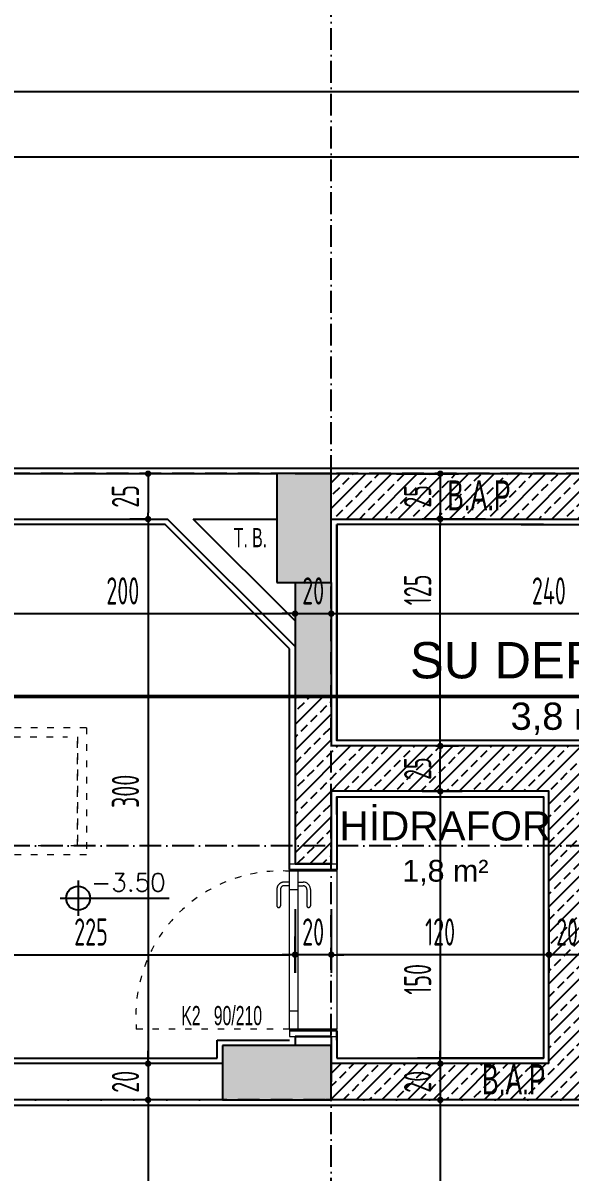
# Model space of a CAD drawing. Extents: x 41749 to 92598, y -24291 to 29432.
# Drawn here: x 50617 to 50919, y -22681 to -22048 of the extents above; entities that cross this region are included whole.
import ezdxf

# ---------------------------------------------------------------- set-up
doc = ezdxf.new("R2010")
doc.units = 0
doc.header["$MEASUREMENT"] = 0
doc.header["$PDMODE"] = 3
for name, pattern in [('ACAD_ISO03W100', [30, 12, -18]), ('ACAD_ISO10W100', [18, 12, -3, 0, -3]), ('DASHED', [0.75, 0.5, -0.25])]:
    doc.linetypes.add(name, pattern=pattern)
doc.layers.get('0').update_dxf_attribs({"linetype": 'CONTINUOUS'})
doc.layers.get('Defpoints').update_dxf_attribs({"linetype": 'CONTINUOUS'})
for name, color, linetype in [('AKS', 10, 'CONTINUOUS'), ('DUVAR', 6, 'CONTINUOUS'), ('İÇ ÖLÇÜ', 95, 'CONTINUOUS'), ('KOLON', 5, 'CONTINUOUS'), ('MAHAL', 21, 'CONTINUOUS'), ('MERBAS', 231, 'CONTINUOUS'), ('OLCU', 3, 'CONTINUOUS'), ('SEMBOL', 21, 'CONTINUOUS'), ('SIVA', 7, 'CONTINUOUS'), ('SıVA', 7, 'CONTINUOUS'), ('tar', 12, 'CONTINUOUS'), ('YAZI', 7, 'CONTINUOUS')]:
    doc.layers.add(name, color=color, linetype=linetype)
for name, color, linetype, lineweight in [('KAPI-ACILIM1', 13, 'ACAD_ISO03W100', 20), ('KAPI-ACILIM11', 13, 'ACAD_ISO03W100', 20), ('KAPI-GOR', 153, 'CONTINUOUS', 15), ('KAPI-KASA', 34, 'CONTINUOUS', 20)]:
    doc.layers.add(name, color=color, linetype=linetype, lineweight=lineweight)
doc.styles.add('KOT', font='ROMANS.SHX')
doc.styles.add('mahal', font='arial.ttf', dxfattribs={"height": 70})
doc.styles.add('OLCU', font='isocpeur.ttf', dxfattribs={"width": 0.59})
doc.dimstyles.new('OLCU3', dxfattribs={"dimscale": 0.5, "dimtxt": 30, "dimasz": 7, "dimexe": 20, "dimexo": 0, "dimgap": 10, "dimtad": 1, "dimdec": 4, "dimrnd": 0.5, "dimdsep": 46, "dimtxsty": 'OLCU', "dimblk1": 'DOT', "dimblk2": 'DOT', "dimsah": 1, "dimcen": 0.09, "dimclrt": 4, "dimadec": 0, "dimazin": 0, "dimtfac": 1, "dimtdec": 4, "dimtix": 1, "dimtmove": 2, "dimatfit": 3, "dimfxl": 0, "dimtolj": 1, "dimtzin": 0, "dimarcsym": 0})
pattern_1 = [(45, (16.363, 0.385), (-7.0710678, 7.0710678), []), (45, (23.434, 0.385), (-7.0710678, 7.0710678), [5, -2.5])]

# ---------------------------------------------------------------- blocks, each defined once
blk = doc.blocks.new('DOT')
at = {"color": 0, "linetype": 'ByBlock'}
blk.add_line((-0.5, 0), (-1, 0), dxfattribs=at)
at = {"color": 0, "linetype": 'ByBlock', "const_width": 0.5}
blk.add_lwpolyline([(-0.25, 0, 1), (0.25, 0, 1)], format="xyb", close=True, dxfattribs=at)
blk = doc.blocks.new('*D2386')
at = {"layer": 'Defpoints', "color": 0, "transparency": 16777216}
for p in [(49072.8, -22085.67), (51262.32, -22295.96), (49072.8, -22343.23)]:
    blk.add_point(p, dxfattribs=at)
at = {"layer": 'OLCU', "color": 0, "lineweight": -2, "transparency": 16777216}
for p, q in [((49072.8, -22110.67), (49072.8, -22075.67)), ((51262.32, -22110.67), (51262.32, -22075.67)), ((51258.82, -22085.67), (49076.3, -22085.67))]:
    blk.add_line(p, q, dxfattribs=at)
at = {"layer": 'OLCU', "color": 0, "lineweight": -2, "transparency": 16777216, "xscale": 3.5, "yscale": 3.5, "zscale": 3.5, "rotation": 180}
blk.add_blockref('DOT', (49072.8, -22085.67), dxfattribs=at)
at = {"layer": 'OLCU', "color": 0, "lineweight": -2, "transparency": 16777216, "xscale": 3.5, "yscale": 3.5, "zscale": 3.5}
blk.add_blockref('DOT', (51262.32, -22085.67), dxfattribs=at)
at = {"layer": 'OLCU', "color": 4, "transparency": 16777216, "insert": (50167.56, -22073.17), "char_height": 15, "attachment_point": 5, "style": 'OLCU'}
blk.add_mtext('\\A1;2189.5', dxfattribs=at)
blk = doc.blocks.new('*D2401')
at = {"layer": 'Defpoints', "color": 0, "transparency": 16777216}
for p in [(50823.3, -22295.96), (50823.3, -22320.96), (50847.42, -22320.96)]:
    blk.add_point(p, dxfattribs=at)
at = {"layer": 'İÇ ÖLÇÜ', "color": 0, "lineweight": -2, "transparency": 16777216}
for p, q in [((50823.3, -22295.96), (50857.42, -22295.96)), ((50847.42, -22299.46), (50847.42, -22317.46)), ((50823.3, -22320.96), (50857.42, -22320.96))]:
    blk.add_line(p, q, dxfattribs=at)
at = {"layer": 'İÇ ÖLÇÜ', "color": 0, "lineweight": -2, "transparency": 16777216, "xscale": 3.5, "yscale": 3.5, "zscale": 3.5}
for p, rotation in [((50847.42, -22295.96), 90), ((50847.42, -22320.96), 270)]:
    blk.add_blockref('DOT', p, dxfattribs=dict(at, rotation=rotation))
at = {"layer": 'İÇ ÖLÇÜ', "color": 4, "transparency": 16777216, "insert": (50834.92, -22308.46), "char_height": 15, "attachment_point": 5, "rotation": 90, "style": 'OLCU'}
blk.add_mtext('\\A1;25', dxfattribs=at)
blk = doc.blocks.new('*D2402')
at = {"layer": 'Defpoints', "color": 0, "transparency": 16777216}
for p in [(50859.46, -22470.96), (50847.42, -22620.96), (50890.29, -22620.96)]:
    blk.add_point(p, dxfattribs=at)
at = {"layer": 'İÇ ÖLÇÜ', "color": 0, "lineweight": -2, "transparency": 16777216}
for p, q in [((50859.46, -22470.96), (50837.42, -22470.96)), ((50847.42, -22474.46), (50847.42, -22617.46)), ((50872.42, -22620.96), (50837.42, -22620.96))]:
    blk.add_line(p, q, dxfattribs=at)
at = {"layer": 'İÇ ÖLÇÜ', "color": 0, "lineweight": -2, "transparency": 16777216, "xscale": 3.5, "yscale": 3.5, "zscale": 3.5}
for p, rotation in [((50847.42, -22470.96), 90), ((50847.42, -22620.96), 270)]:
    blk.add_blockref('DOT', p, dxfattribs=dict(at, rotation=rotation))
at = {"layer": 'İÇ ÖLÇÜ', "color": 4, "transparency": 16777216, "insert": (50834.92, -22574.53), "char_height": 15, "attachment_point": 5, "rotation": 90, "style": 'OLCU'}
blk.add_mtext('\\A1;150', dxfattribs=at)
blk = doc.blocks.new('*D2403')
at = {"layer": 'Defpoints', "color": 0, "transparency": 16777216}
for p in [(50890.29, -22620.96), (50847.42, -22640.96), (50890.29, -22640.96)]:
    blk.add_point(p, dxfattribs=at)
at = {"layer": 'İÇ ÖLÇÜ', "color": 0, "lineweight": -2, "transparency": 16777216}
for p, q in [((50847.42, -22617.46), (50847.42, -22613.96)), ((50872.42, -22620.96), (50837.42, -22620.96)), ((50847.42, -22620.96), (50847.42, -22640.96)), ((50872.42, -22640.96), (50837.42, -22640.96)), ((50847.42, -22644.46), (50847.42, -22647.96))]:
    blk.add_line(p, q, dxfattribs=at)
at = {"layer": 'İÇ ÖLÇÜ', "color": 0, "lineweight": -2, "transparency": 16777216, "xscale": 3.5, "yscale": 3.5, "zscale": 3.5}
for p, rotation in [((50847.42, -22620.96), 270), ((50847.42, -22640.96), 90)]:
    blk.add_blockref('DOT', p, dxfattribs=dict(at, rotation=rotation))
at = {"layer": 'İÇ ÖLÇÜ', "color": 4, "transparency": 16777216, "insert": (50834.92, -22630.96), "char_height": 15, "attachment_point": 5, "rotation": 90, "style": 'OLCU'}
blk.add_mtext('\\A1;20', dxfattribs=at)
blk = doc.blocks.new('*D2404')
at = {"layer": 'Defpoints', "color": 0, "transparency": 16777216}
for p in [(50890.29, -22640.96), (50822.32, -23190.96), (50847.42, -23190.96)]:
    blk.add_point(p, dxfattribs=at)
at = {"layer": 'İÇ ÖLÇÜ', "color": 0, "lineweight": -2, "transparency": 16777216}
for p, q in [((50872.42, -22640.96), (50837.42, -22640.96)), ((50847.42, -22644.46), (50847.42, -23187.46)), ((50822.42, -23190.96), (50857.42, -23190.96))]:
    blk.add_line(p, q, dxfattribs=at)
at = {"layer": 'İÇ ÖLÇÜ', "color": 0, "lineweight": -2, "transparency": 16777216, "xscale": 3.5, "yscale": 3.5, "zscale": 3.5}
for p, rotation in [((50847.42, -22640.96), 90), ((50847.42, -23190.96), 270)]:
    blk.add_blockref('DOT', p, dxfattribs=dict(at, rotation=rotation))
at = {"layer": 'İÇ ÖLÇÜ', "color": 4, "transparency": 16777216, "insert": (50834.92, -22915.96), "char_height": 15, "attachment_point": 5, "rotation": 90, "style": 'OLCU'}
blk.add_mtext('\\A1;550', dxfattribs=at)
blk = doc.blocks.new('*D2406')
at = {"layer": 'Defpoints', "color": 0, "transparency": 16777216}
for p in [(50717.41, -22295.96), (50686.31, -22320.96), (50686.31, -22320.96)]:
    blk.add_point(p, dxfattribs=at)
at = {"layer": 'İÇ ÖLÇÜ', "color": 0, "lineweight": -2, "transparency": 16777216}
for p, q in [((50711.31, -22295.96), (50676.31, -22295.96)), ((50686.31, -22299.46), (50686.31, -22317.46)), ((50686.31, -22320.96), (50676.31, -22320.96))]:
    blk.add_line(p, q, dxfattribs=at)
at = {"layer": 'İÇ ÖLÇÜ', "color": 0, "lineweight": -2, "transparency": 16777216, "xscale": 3.5, "yscale": 3.5, "zscale": 3.5}
for p, rotation in [((50686.31, -22295.96), 90), ((50686.31, -22320.96), 270)]:
    blk.add_blockref('DOT', p, dxfattribs=dict(at, rotation=rotation))
at = {"layer": 'İÇ ÖLÇÜ', "color": 4, "transparency": 16777216, "insert": (50673.81, -22308.46), "char_height": 15, "attachment_point": 5, "rotation": 90, "style": 'OLCU'}
blk.add_mtext('\\A1;25', dxfattribs=at)
blk = doc.blocks.new('*D2407')
at = {"layer": 'Defpoints', "color": 0, "transparency": 16777216}
for p in [(50649.72, -22320.96), (50686.31, -22620.96), (50708.4, -22620.96)]:
    blk.add_point(p, dxfattribs=at)
at = {"layer": 'İÇ ÖLÇÜ', "color": 0, "lineweight": -2, "transparency": 16777216}
for p, q in [((50661.31, -22320.96), (50696.31, -22320.96)), ((50686.31, -22324.46), (50686.31, -22617.46)), ((50708.4, -22620.96), (50676.31, -22620.96))]:
    blk.add_line(p, q, dxfattribs=at)
at = {"layer": 'İÇ ÖLÇÜ', "color": 0, "lineweight": -2, "transparency": 16777216, "xscale": 3.5, "yscale": 3.5, "zscale": 3.5}
for p, rotation in [((50686.31, -22320.96), 90), ((50686.31, -22620.96), 270)]:
    blk.add_blockref('DOT', p, dxfattribs=dict(at, rotation=rotation))
at = {"layer": 'İÇ ÖLÇÜ', "color": 4, "transparency": 16777216, "insert": (50673.81, -22470.96), "char_height": 15, "attachment_point": 5, "rotation": 90, "style": 'OLCU'}
blk.add_mtext('\\A1;300', dxfattribs=at)
blk = doc.blocks.new('*D2408')
at = {"layer": 'Defpoints', "color": 0, "transparency": 16777216}
for p in [(50708.4, -22620.96), (50686.31, -22640.96), (50708.4, -22640.96)]:
    blk.add_point(p, dxfattribs=at)
at = {"layer": 'İÇ ÖLÇÜ', "color": 0, "lineweight": -2, "transparency": 16777216}
for p, q in [((50686.31, -22617.46), (50686.31, -22613.96)), ((50708.4, -22620.96), (50676.31, -22620.96)), ((50686.31, -22620.96), (50686.31, -22640.96)), ((50708.4, -22640.96), (50676.31, -22640.96)), ((50686.31, -22644.46), (50686.31, -22647.96))]:
    blk.add_line(p, q, dxfattribs=at)
at = {"layer": 'İÇ ÖLÇÜ', "color": 0, "lineweight": -2, "transparency": 16777216, "xscale": 3.5, "yscale": 3.5, "zscale": 3.5}
for p, rotation in [((50686.31, -22620.96), 270), ((50686.31, -22640.96), 90)]:
    blk.add_blockref('DOT', p, dxfattribs=dict(at, rotation=rotation))
at = {"layer": 'İÇ ÖLÇÜ', "color": 4, "transparency": 16777216, "insert": (50673.81, -22630.96), "char_height": 15, "attachment_point": 5, "rotation": 90, "style": 'OLCU'}
blk.add_mtext('\\A1;20', dxfattribs=at)
blk = doc.blocks.new('*D2409')
at = {"layer": 'Defpoints', "color": 0, "transparency": 16777216}
for p in [(50708.4, -22640.96), (50686.31, -23190.96), (50721.9, -23190.96)]:
    blk.add_point(p, dxfattribs=at)
at = {"layer": 'İÇ ÖLÇÜ', "color": 0, "lineweight": -2, "transparency": 16777216}
for p, q in [((50708.4, -22640.96), (50676.31, -22640.96)), ((50686.31, -22644.46), (50686.31, -23187.46)), ((50711.31, -23190.96), (50676.31, -23190.96))]:
    blk.add_line(p, q, dxfattribs=at)
at = {"layer": 'İÇ ÖLÇÜ', "color": 0, "lineweight": -2, "transparency": 16777216, "xscale": 3.5, "yscale": 3.5, "zscale": 3.5}
for p, rotation in [((50686.31, -22640.96), 90), ((50686.31, -23190.96), 270)]:
    blk.add_blockref('DOT', p, dxfattribs=dict(at, rotation=rotation))
at = {"layer": 'İÇ ÖLÇÜ', "color": 4, "transparency": 16777216, "insert": (50673.81, -22915.96), "char_height": 15, "attachment_point": 5, "rotation": 90, "style": 'OLCU'}
blk.add_mtext('\\A1;550', dxfattribs=at)
blk = doc.blocks.new('*D2431')
at = {"layer": 'Defpoints', "color": 0, "transparency": 16777216}
for p in [(50567.32, -22355.23), (50767.32, -22366.53), (50767.32, -22373.06)]:
    blk.add_point(p, dxfattribs=at)
at = {"layer": 'İÇ ÖLÇÜ', "color": 0, "lineweight": -2, "transparency": 16777216}
for p, q in [((50567.32, -22355.23), (50567.32, -22383.06)), ((50767.32, -22366.53), (50767.32, -22383.06)), ((50570.82, -22373.06), (50763.82, -22373.06))]:
    blk.add_line(p, q, dxfattribs=at)
at = {"layer": 'İÇ ÖLÇÜ', "color": 0, "lineweight": -2, "transparency": 16777216, "xscale": 3.5, "yscale": 3.5, "zscale": 3.5, "rotation": 180}
blk.add_blockref('DOT', (50567.32, -22373.06), dxfattribs=at)
at = {"layer": 'İÇ ÖLÇÜ', "color": 0, "lineweight": -2, "transparency": 16777216, "xscale": 3.5, "yscale": 3.5, "zscale": 3.5}
blk.add_blockref('DOT', (50767.32, -22373.06), dxfattribs=at)
at = {"layer": 'İÇ ÖLÇÜ', "color": 4, "transparency": 16777216, "insert": (50672.37, -22360.56), "char_height": 15, "attachment_point": 5, "style": 'OLCU'}
blk.add_mtext('\\A1;200', dxfattribs=at)
blk = doc.blocks.new('*D2432')
at = {"layer": 'Defpoints', "color": 0, "transparency": 16777216}
for p in [(50767.32, -22366.53), (50787.32, -22366.53), (50787.32, -22373.06)]:
    blk.add_point(p, dxfattribs=at)
at = {"layer": 'İÇ ÖLÇÜ', "color": 0, "lineweight": -2, "transparency": 16777216}
for p, q in [((50767.32, -22366.53), (50767.32, -22383.06)), ((50787.32, -22366.53), (50787.32, -22383.06)), ((50763.82, -22373.06), (50760.32, -22373.06)), ((50767.32, -22373.06), (50787.32, -22373.06)), ((50790.82, -22373.06), (50794.32, -22373.06))]:
    blk.add_line(p, q, dxfattribs=at)
at = {"layer": 'İÇ ÖLÇÜ', "color": 0, "lineweight": -2, "transparency": 16777216, "xscale": 3.5, "yscale": 3.5, "zscale": 3.5}
blk.add_blockref('DOT', (50767.32, -22373.06), dxfattribs=at)
at = {"layer": 'İÇ ÖLÇÜ', "color": 0, "lineweight": -2, "transparency": 16777216, "xscale": 3.5, "yscale": 3.5, "zscale": 3.5, "rotation": 180}
blk.add_blockref('DOT', (50787.32, -22373.06), dxfattribs=at)
at = {"layer": 'İÇ ÖLÇÜ', "color": 4, "transparency": 16777216, "insert": (50777.32, -22360.56), "char_height": 15, "attachment_point": 5, "style": 'OLCU'}
blk.add_mtext('\\A1;20', dxfattribs=at)
blk = doc.blocks.new('*D2433')
at = {"layer": 'Defpoints', "color": 0, "transparency": 16777216}
for p in [(51027.24, -22350.05), (50787.32, -22366.53), (51027.24, -22373.06)]:
    blk.add_point(p, dxfattribs=at)
at = {"layer": 'İÇ ÖLÇÜ', "color": 0, "lineweight": -2, "transparency": 16777216}
for p, q in [((51027.24, -22350.05), (51027.24, -22383.06)), ((50787.32, -22366.53), (50787.32, -22383.06)), ((50790.82, -22373.06), (51023.74, -22373.06))]:
    blk.add_line(p, q, dxfattribs=at)
at = {"layer": 'İÇ ÖLÇÜ', "color": 0, "lineweight": -2, "transparency": 16777216, "xscale": 3.5, "yscale": 3.5, "zscale": 3.5, "rotation": 180}
blk.add_blockref('DOT', (50787.32, -22373.06), dxfattribs=at)
at = {"layer": 'İÇ ÖLÇÜ', "color": 0, "lineweight": -2, "transparency": 16777216, "xscale": 3.5, "yscale": 3.5, "zscale": 3.5}
blk.add_blockref('DOT', (51027.24, -22373.06), dxfattribs=at)
at = {"layer": 'İÇ ÖLÇÜ', "color": 4, "transparency": 16777216, "insert": (50907.28, -22360.56), "char_height": 15, "attachment_point": 5, "style": 'OLCU'}
blk.add_mtext('\\A1;240', dxfattribs=at)
blk = doc.blocks.new('*D2443')
at = {"layer": 'Defpoints', "color": 0, "transparency": 16777216}
for p in [(50787.32, -22494.42), (50907.32, -22535.85), (50787.32, -22560.94)]:
    blk.add_point(p, dxfattribs=at)
at = {"layer": 'İÇ ÖLÇÜ', "color": 0, "lineweight": -2, "transparency": 16777216}
for p, q in [((50787.32, -22535.94), (50787.32, -22570.94)), ((50907.32, -22535.94), (50907.32, -22570.94)), ((50903.82, -22560.94), (50790.82, -22560.94))]:
    blk.add_line(p, q, dxfattribs=at)
at = {"layer": 'İÇ ÖLÇÜ', "color": 0, "lineweight": -2, "transparency": 16777216, "xscale": 3.5, "yscale": 3.5, "zscale": 3.5, "rotation": 180}
blk.add_blockref('DOT', (50787.32, -22560.94), dxfattribs=at)
at = {"layer": 'İÇ ÖLÇÜ', "color": 0, "lineweight": -2, "transparency": 16777216, "xscale": 3.5, "yscale": 3.5, "zscale": 3.5}
blk.add_blockref('DOT', (50907.32, -22560.94), dxfattribs=at)
at = {"layer": 'İÇ ÖLÇÜ', "color": 4, "transparency": 16777216, "insert": (50847.32, -22548.44), "char_height": 15, "attachment_point": 5, "style": 'OLCU'}
blk.add_mtext('\\A1;120', dxfattribs=at)
blk = doc.blocks.new('*D2444')
at = {"layer": 'Defpoints', "color": 0, "transparency": 16777216}
for p in [(50767.32, -22494.42), (50787.32, -22494.42), (50767.32, -22560.94)]:
    blk.add_point(p, dxfattribs=at)
at = {"layer": 'İÇ ÖLÇÜ', "color": 0, "lineweight": -2, "transparency": 16777216}
for p, q in [((50767.32, -22535.94), (50767.32, -22570.94)), ((50787.32, -22535.94), (50787.32, -22570.94)), ((50763.82, -22560.94), (50760.32, -22560.94)), ((50787.32, -22560.94), (50767.32, -22560.94)), ((50790.82, -22560.94), (50794.32, -22560.94))]:
    blk.add_line(p, q, dxfattribs=at)
at = {"layer": 'İÇ ÖLÇÜ', "color": 0, "lineweight": -2, "transparency": 16777216, "xscale": 3.5, "yscale": 3.5, "zscale": 3.5}
blk.add_blockref('DOT', (50767.32, -22560.94), dxfattribs=at)
at = {"layer": 'İÇ ÖLÇÜ', "color": 0, "lineweight": -2, "transparency": 16777216, "xscale": 3.5, "yscale": 3.5, "zscale": 3.5, "rotation": 180}
blk.add_blockref('DOT', (50787.32, -22560.94), dxfattribs=at)
at = {"layer": 'İÇ ÖLÇÜ', "color": 4, "transparency": 16777216, "insert": (50777.32, -22548.44), "char_height": 15, "attachment_point": 5, "style": 'OLCU'}
blk.add_mtext('\\A1;20', dxfattribs=at)
blk = doc.blocks.new('*D2589')
at = {"layer": 'Defpoints', "color": 0, "transparency": 16777216}
for p in [(50767.32, -22560.94), (50767.32, -22570.94), (50542.32, -22586.3)]:
    blk.add_point(p, dxfattribs=at)
at = {"layer": 'İÇ ÖLÇÜ', "color": 0, "lineweight": -2, "transparency": 16777216}
for p, q in [((50542.32, -22585.94), (50542.32, -22550.94)), ((50767.32, -22570.94), (50767.32, -22550.94)), ((50545.82, -22560.94), (50763.82, -22560.94))]:
    blk.add_line(p, q, dxfattribs=at)
at = {"layer": 'İÇ ÖLÇÜ', "color": 0, "lineweight": -2, "transparency": 16777216, "xscale": 3.5, "yscale": 3.5, "zscale": 3.5, "rotation": 180}
blk.add_blockref('DOT', (50542.32, -22560.94), dxfattribs=at)
at = {"layer": 'İÇ ÖLÇÜ', "color": 0, "lineweight": -2, "transparency": 16777216, "xscale": 3.5, "yscale": 3.5, "zscale": 3.5}
blk.add_blockref('DOT', (50767.32, -22560.94), dxfattribs=at)
at = {"layer": 'İÇ ÖLÇÜ', "color": 4, "transparency": 16777216, "insert": (50654.82, -22548.44), "char_height": 15, "attachment_point": 5, "style": 'OLCU'}
blk.add_mtext('\\A1;225', dxfattribs=at)
blk = doc.blocks.new('*D2757')
at = {"layer": 'Defpoints', "color": 0, "transparency": 16777216}
for p in [(50907.32, -22553.44), (50907.32, -22560.94), (50927.32, -22560.94)]:
    blk.add_point(p, dxfattribs=at)
at = {"layer": 'İÇ ÖLÇÜ', "color": 0, "lineweight": -2, "transparency": 16777216}
for p, q in [((50907.32, -22553.44), (50907.32, -22570.94)), ((50927.32, -22560.94), (50927.32, -22550.94)), ((50903.82, -22560.94), (50900.32, -22560.94)), ((50927.32, -22560.94), (50907.32, -22560.94)), ((50930.82, -22560.94), (50934.32, -22560.94))]:
    blk.add_line(p, q, dxfattribs=at)
at = {"layer": 'İÇ ÖLÇÜ', "color": 0, "lineweight": -2, "transparency": 16777216, "xscale": 3.5, "yscale": 3.5, "zscale": 3.5}
blk.add_blockref('DOT', (50907.32, -22560.94), dxfattribs=at)
at = {"layer": 'İÇ ÖLÇÜ', "color": 0, "lineweight": -2, "transparency": 16777216, "xscale": 3.5, "yscale": 3.5, "zscale": 3.5, "rotation": 180}
blk.add_blockref('DOT', (50927.32, -22560.94), dxfattribs=at)
at = {"layer": 'İÇ ÖLÇÜ', "color": 4, "transparency": 16777216, "insert": (50917.32, -22548.44), "char_height": 15, "attachment_point": 5, "style": 'OLCU'}
blk.add_mtext('\\A1;20', dxfattribs=at)
blk = doc.blocks.new('*D2760')
at = {"layer": 'Defpoints', "color": 0, "transparency": 16777216}
for p in [(50844.96, -22445.96), (50847.42, -22445.96), (50859.46, -22470.96)]:
    blk.add_point(p, dxfattribs=at)
at = {"layer": 'İÇ ÖLÇÜ', "color": 0, "lineweight": -2, "transparency": 16777216}
for p, q in [((50844.96, -22445.96), (50857.42, -22445.96)), ((50847.42, -22467.46), (50847.42, -22449.46)), ((50859.46, -22470.96), (50837.42, -22470.96))]:
    blk.add_line(p, q, dxfattribs=at)
at = {"layer": 'İÇ ÖLÇÜ', "color": 0, "lineweight": -2, "transparency": 16777216, "xscale": 3.5, "yscale": 3.5, "zscale": 3.5}
for p, rotation in [((50847.42, -22445.96), 90), ((50847.42, -22470.96), 270)]:
    blk.add_blockref('DOT', p, dxfattribs=dict(at, rotation=rotation))
at = {"layer": 'İÇ ÖLÇÜ', "color": 4, "transparency": 16777216, "insert": (50834.92, -22458.46), "char_height": 15, "attachment_point": 5, "rotation": 90, "style": 'OLCU'}
blk.add_mtext('\\A1;25', dxfattribs=at)
blk = doc.blocks.new('*D2761')
at = {"layer": 'Defpoints', "color": 0, "transparency": 16777216}
for p in [(50847.42, -22320.96), (50872.74, -22320.96), (50844.96, -22445.96)]:
    blk.add_point(p, dxfattribs=at)
at = {"layer": 'İÇ ÖLÇÜ', "color": 0, "lineweight": -2, "transparency": 16777216}
for p, q in [((50872.42, -22320.96), (50837.42, -22320.96)), ((50847.42, -22442.46), (50847.42, -22324.46)), ((50844.96, -22445.96), (50857.42, -22445.96))]:
    blk.add_line(p, q, dxfattribs=at)
at = {"layer": 'İÇ ÖLÇÜ', "color": 0, "lineweight": -2, "transparency": 16777216, "xscale": 3.5, "yscale": 3.5, "zscale": 3.5}
for p, rotation in [((50847.42, -22320.96), 90), ((50847.42, -22445.96), 270)]:
    blk.add_blockref('DOT', p, dxfattribs=dict(at, rotation=rotation))
at = {"layer": 'İÇ ÖLÇÜ', "color": 4, "transparency": 16777216, "insert": (50834.92, -22359.99), "char_height": 15, "attachment_point": 5, "rotation": 90, "style": 'OLCU'}
blk.add_mtext('\\A1;125', dxfattribs=at)
blk = doc.blocks.new('KOTBLK04')
for p, q in [((0, 0.49), (0, -0.49)), ((-0.49, 0), (2.51, 0))]:
    blk.add_line(p, q)
blk.add_circle((0, 0), 0.33)
at = {"color": 7, "style": 'KOT'}
blk.add_attdef('TEMIZ', (0.359, 0.185), '', height=1, dxfattribs=at)
blk = doc.blocks.new('*D2799')
at = {"layer": 'Defpoints', "color": 0, "transparency": 16777216}
for p in [(49072.8, -22121.6), (51012.23, -22292.96), (49072.8, -22334.44)]:
    blk.add_point(p, dxfattribs=at)
at = {"layer": 'OLCU', "color": 0, "lineweight": -2, "transparency": 16777216}
for p, q in [((49072.8, -22146.6), (49072.8, -22111.6)), ((51012.23, -22146.6), (51012.23, -22111.6)), ((51008.73, -22121.6), (49076.3, -22121.6))]:
    blk.add_line(p, q, dxfattribs=at)
at = {"layer": 'OLCU', "color": 0, "lineweight": -2, "transparency": 16777216, "xscale": 3.5, "yscale": 3.5, "zscale": 3.5, "rotation": 180}
blk.add_blockref('DOT', (49072.8, -22121.6), dxfattribs=at)
at = {"layer": 'OLCU', "color": 0, "lineweight": -2, "transparency": 16777216, "xscale": 3.5, "yscale": 3.5, "zscale": 3.5}
blk.add_blockref('DOT', (51012.23, -22121.6), dxfattribs=at)
at = {"layer": 'OLCU', "color": 4, "transparency": 16777216, "insert": (50042.51, -22109.1), "char_height": 15, "attachment_point": 5, "style": 'OLCU'}
blk.add_mtext('\\A1;1939.5', dxfattribs=at)

msp = doc.modelspace()

# ---------------------------------------------------------------- hatches: boundary and pattern name
at = {"layer": 'tar'}
h = msp.add_hatch(dxfattribs=at)
h.set_pattern_fill('ANSI33', color=256, scale=40, style=0)
h.set_pattern_definition(pattern_1)
h.paths.add_polyline_path([(50787.31654, -22355.95522), (50767.31654, -22355.95522), (50767.31654, -22377.10746), (50767.31654, -22418.70461), (50787.31654, -22418.70461)])
h.paths.add_polyline_path([(49692.31654, -22295.95522), (49662.31654, -22295.95522), (49662.31654, -22355.95522), (49692.31654, -22355.95522)])
h.paths.add_polyline_path([(50217.31654, -22295.95522), (50207.31654, -22295.95522), (50197.31654, -22295.95522), (50197.31654, -22500.95522), (50217.31654, -22500.95522)])
h.paths.add_polyline_path([(50397.31654, -22295.95522), (50387.31654, -22295.95522), (50377.31654, -22295.95522), (50377.31654, -22500.95522), (50397.31654, -22500.95522)])
h.paths.add_polyline_path([(50757.31654, -22355.95522), (50787.31654, -22355.95522), (50787.31654, -22295.95522), (50757.31654, -22295.95522)])
h.paths.add_polyline_path([(51107.16801, -22295.95522), (51107.16801, -22325.95522), (51166.16801, -22325.95522), (51166.16801, -22295.95522)])
h.paths.add_polyline_path([(49692.31654, -22580.95522), (49662.31654, -22580.95522), (49662.31654, -22640.95522), (49692.31654, -22640.95522)])
h.paths.add_polyline_path([(50377.31654, -22610.95522), (50377.31654, -22640.95522), (50437.31654, -22640.95522), (50437.31654, -22610.95522)])
h.paths.add_polyline_path([(50787.31654, -22640.95522), (50787.31654, -22610.95522), (50727.31654, -22610.95522), (50727.31654, -22640.95522)])
h.paths.add_polyline_path([(49692.31654, -23110.95522), (49692.31654, -23080.95522), (49632.31654, -23080.95522), (49632.31654, -23110.95522)])
h.paths.add_polyline_path([(50117.31654, -23155.95517), (50087.31654, -23155.95517), (50087.31654, -23215.95517), (50117.31654, -23215.95517)])
h.paths.add_polyline_path([(50617.31654, -23155.95517), (50587.31654, -23155.95517), (50587.31654, -23215.95517), (50617.31654, -23215.95517)])
h.paths.add_polyline_path([(51106.16801, -23080.95522), (51106.16801, -23110.95522), (51166.16801, -23110.95522), (51166.16801, -23080.95522)])
h.paths.add_polyline_path([(50768.25654, -22349.30589), (50786.37654, -22349.30589), (50786.37654, -22371.80589), (50768.25654, -22371.80589)], flags=9)
h = msp.add_hatch(dxfattribs=at)
h.set_pattern_fill('ANSI33', color=256, scale=40, style=0)
h.set_pattern_definition(pattern_1)
h.paths.add_polyline_path([(51052.24228, -22295.95522), (50787.31654, -22295.95522), (50787.31654, -22320.95522), (51027.24228, -22320.95522), (51027.24228, -22418.70461), (51052.24228, -22418.70461), (51052.24228, -22320.95522)])
h.paths.add_polyline_path([(51052.24228, -22418.70461), (51027.24228, -22418.70461), (51027.24228, -22620.95522), (50927.31654, -22620.95522), (50927.31654, -22445.95522), (50787.31654, -22445.95522), (50787.31654, -22418.70461), (50767.31654, -22418.70461), (50767.31654, -22510.95522), (50787.31654, -22510.95522), (50787.31654, -22470.95522), (50907.31654, -22470.95522), (50907.31654, -22620.95522), (50787.31654, -22620.95522), (50787.31654, -22640.95522), (51052.24228, -22640.95522)])
h.paths.add_polyline_path([(50823.66904, -22317.51522), (50823.66904, -22299.39522), (50846.16904, -22299.39522), (50846.16904, -22317.51522)], flags=24)
h.paths.add_polyline_path([(51030.68228, -22349.30589), (51048.80228, -22349.30589), (51048.80228, -22371.80589), (51030.68228, -22371.80589)], flags=24)
h.paths.add_polyline_path([(50938.15865, -22317.51522), (50938.15865, -22299.39522), (50960.65865, -22299.39522), (50960.65865, -22317.51522)], flags=24)
h.paths.add_polyline_path([(50847.9128, -22295.50871), (50889.56846, -22295.50871), (50889.56846, -22320.39191), (50847.9128, -22320.39191)], flags=9)
h.paths.add_polyline_path([(50823.66904, -22640.01522), (50823.66904, -22621.89522), (50846.16904, -22621.89522), (50846.16904, -22640.01522)], flags=24)
h.paths.add_polyline_path([(50908.25654, -22537.18831), (50926.37654, -22537.18831), (50926.37654, -22559.68831), (50908.25654, -22559.68831)], flags=24)
h.paths.add_polyline_path([(51030.68228, -22537.18831), (51048.80228, -22537.18831), (51048.80228, -22559.68831), (51030.68228, -22559.68831)], flags=24)
h.paths.add_polyline_path([(50823.66904, -22467.51522), (50823.66904, -22449.39522), (50846.16904, -22449.39522), (50846.16904, -22467.51522)], flags=24)
h.paths.add_polyline_path([(50938.15865, -22640.01522), (50938.15865, -22621.89522), (50960.65865, -22621.89522), (50960.65865, -22640.01522)], flags=24)
h.paths.add_polyline_path([(50788.87581, -22476.22144), (50911.52792, -22476.22144), (50911.52792, -22528.73804), (50788.87581, -22528.73804)], flags=25)
h.paths.add_polyline_path([(50867.11664, -22617.2346), (50908.7723, -22617.2346), (50908.7723, -22642.1178), (50867.11664, -22642.1178)], flags=9)

# ---------------------------------------------------------------- linework, layer by layer
at = {"layer": 'AKS', "linetype": 'ACAD_ISO10W100'}
for p, q in [((50787.31654, -23981.06183), (50787.31654, -21977.67894)), ((51562.31654, -22295.95522), (48825.56622, -22295.95522)), ((51562.31654, -22500.95522), (48825.02308, -22500.95522)), ((51562.31654, -22640.95522), (48825.02308, -22640.95522))]:
    msp.add_line(p, q, dxfattribs=at)
at = {"layer": 'DUVAR'}
for p, q in [((50397.31654, -22295.95522), (50757.31654, -22295.95522)), ((50467.61091, -22320.95522), (50697.02216, -22320.95522)), ((50767.31654, -22391.24959), (50697.02216, -22320.95522)), ((50767.31654, -22391.24959), (50697.02216, -22320.95522)), ((50767.31654, -22377.10746), (50711.1643, -22320.95522)), ((50711.1643, -22320.95522), (50757.31654, -22320.95522)), ((50767.31654, -22377.10746), (50711.1643, -22320.95522)), ((50767.31654, -22355.95522), (50767.31654, -22377.10746)), ((50767.31654, -22355.95522), (50767.31654, -22377.10746)), ((50767.31654, -22355.95522), (50767.31654, -22377.10746)), ((50767.31654, -22355.95522), (50767.31654, -22377.10746)), ((50727.31654, -22620.95522), (50437.31654, -22620.95522)), ((50727.31654, -22640.95522), (50437.31654, -22640.95522))]:
    msp.add_line(p, q, dxfattribs=at)
at = {"layer": 'KAPI-ACILIM1', "ltscale": 0.3}
for p, q in [((50652.31654, -22435.95522), (50567.31654, -22435.95522)), ((50652.31654, -22435.95522), (50652.31654, -22505.95522)), ((50567.31654, -22440.95522), (50641.95609, -22440.95522)), ((50647.31654, -22440.95522), (50647.31654, -22500.95522)), ((50647.31654, -22500.95522), (50647.31654, -22440.95522)), ((50647.31654, -22500.95522), (50567.31654, -22500.95522)), ((50652.31654, -22505.95522), (50567.31654, -22505.95522)), ((50764.31654, -22601.95522), (50679.81654, -22601.95522)), ((50764.31654, -22601.95522), (50679.81654, -22601.95522))]:
    msp.add_line(p, q, dxfattribs=at)
msp.add_arc((50759.60612, -22594.91608), 80.09949, 86.62866029, 185.04165199, dxfattribs=at)
msp.add_arc((50759.60612, -22594.91608), 80.09949, 86.62866029, 185.04165199, dxfattribs=at)
at = {"layer": 'KAPI-ACILIM11'}
for p, q in [((50764.31654, -22520.95522), (50761.31654, -22520.95522)), ((50764.31654, -22520.95522), (50761.31654, -22520.95522)), ((50768.81654, -22520.95522), (50771.81654, -22520.95522)), ((50768.81654, -22520.95522), (50771.81654, -22520.95522)), ((50757.31654, -22524.95522), (50757.31654, -22533.95522)), ((50757.31654, -22524.95522), (50757.31654, -22533.95522)), ((50759.31654, -22524.95522), (50759.31654, -22533.95522)), ((50759.31654, -22524.95522), (50759.31654, -22533.95522)), ((50764.31654, -22522.95522), (50761.31654, -22522.95522)), ((50764.31654, -22522.95522), (50761.31654, -22522.95522)), ((50768.81654, -22522.95522), (50771.81654, -22522.95522)), ((50768.81654, -22522.95522), (50771.81654, -22522.95522)), ((50773.81654, -22524.95522), (50773.81654, -22533.95522)), ((50773.81654, -22524.95522), (50773.81654, -22533.95522)), ((50775.81654, -22524.95522), (50775.81654, -22533.95522)), ((50775.81654, -22524.95522), (50775.81654, -22533.95522))]:
    msp.add_line(p, q, dxfattribs=at)
for centre, radius, start, end in [((50761.31654, -22524.95522), 4, 89.99999998, 179.99999998), ((50761.31654, -22524.95522), 4, 89.99999998, 179.99999998), ((50771.81654, -22524.95522), 4, 359.99999998, 89.99999998), ((50771.81654, -22524.95522), 4, 359.99999998, 89.99999998), ((50761.31654, -22524.95522), 2, 89.99999998, 179.99999998), ((50761.31654, -22524.95522), 2, 89.99999998, 179.99999998), ((50771.81654, -22524.95522), 2, 359.99999998, 89.99999998), ((50771.81654, -22524.95522), 2, 359.99999998, 89.99999998), ((50758.31654, -22533.95522), 1, 179.99999998, 359.99999998), ((50758.31654, -22533.95522), 1, 179.99999998, 359.99999998), ((50774.81654, -22533.95522), 1, 179.99999998, 359.99999998), ((50774.81654, -22533.95522), 1, 179.99999998, 359.99999998)]:
    msp.add_arc(centre, radius, start, end, dxfattribs=at)
at = {"layer": 'KAPI-GOR'}
msp.add_line((50790.31654, -22514.95522), (50790.31654, -22601.95522), dxfattribs=at)
msp.add_line((50790.31654, -22514.95522), (50790.31654, -22601.95522), dxfattribs=at)
at = {"layer": 'KAPI-KASA'}
for p, q in [((50764.31654, -22601.95522), (50764.31654, -22514.95522)), ((50764.31654, -22601.95522), (50764.31654, -22514.95522)), ((50768.81654, -22514.95522), (50768.81654, -22601.95522)), ((50768.81654, -22514.95522), (50768.81654, -22601.95522)), ((50764.31654, -22524.95522), (50768.81654, -22524.95522)), ((50764.31654, -22524.95522), (50768.81654, -22524.95522)), ((50764.31654, -22591.95522), (50768.81654, -22591.95522)), ((50764.31654, -22591.95522), (50768.81654, -22591.95522))]:
    msp.add_line(p, q, dxfattribs=at)
for points in [[(50764.31654, -22514.95522), (50764.31654, -22510.95522), (50790.31654, -22510.95522), (50790.31654, -22514.95522), (50764.31654, -22514.95522)], [(50764.31654, -22514.95522), (50764.31654, -22510.95522), (50790.31654, -22510.95522), (50790.31654, -22514.95522), (50764.31654, -22514.95522)], [(50764.31654, -22601.95522), (50764.31654, -22605.95522), (50790.31654, -22605.95522), (50790.31654, -22601.95522), (50764.31654, -22601.95522)], [(50764.31654, -22601.95522), (50764.31654, -22605.95522), (50790.31654, -22605.95522), (50790.31654, -22601.95522), (50764.31654, -22601.95522)]]:
    msp.add_lwpolyline(points, close=True, dxfattribs=at)
at = {"layer": 'KOLON'}
for p, q in [((50787.31654, -22295.95522), (50757.31654, -22295.95522)), ((50757.31654, -22295.95522), (50757.31654, -22355.95522)), ((50787.31654, -22295.95522), (50757.31654, -22295.95522)), ((50757.31654, -22295.95522), (50757.31654, -22355.95522)), ((50787.31654, -22295.95522), (50757.31654, -22295.95522)), ((50757.31654, -22295.95522), (50757.31654, -22355.95522)), ((50787.31654, -22295.95522), (50757.31654, -22295.95522)), ((50757.31654, -22295.95522), (50757.31654, -22355.95522)), ((50787.31654, -22295.95522), (50767.31654, -22295.95522)), ((50767.31654, -22295.95522), (50787.31654, -22295.95522)), ((50787.31654, -22295.95522), (50767.31654, -22295.95522)), ((50767.31654, -22295.95522), (50787.31654, -22295.95522)), ((50787.31654, -22295.95522), (50767.31654, -22295.95522)), ((50767.31654, -22295.95522), (50787.31654, -22295.95522)), ((50787.31654, -22295.95522), (50767.31654, -22295.95522)), ((50767.31654, -22295.95522), (50787.31654, -22295.95522)), ((50787.31654, -22355.95522), (50787.31654, -22295.95522)), ((50787.31654, -22355.95522), (50787.31654, -22295.95522)), ((50787.31654, -22355.95522), (50787.31654, -22295.95522)), ((50787.31654, -22355.95522), (50787.31654, -22295.95522)), ((50787.31654, -22355.95522), (50787.31654, -22295.95522)), ((50787.31654, -22355.95522), (50787.31654, -22295.95522)), ((50787.31654, -22355.95522), (50787.31654, -22295.95522)), ((50787.31654, -22355.95522), (50787.31654, -22295.95522)), ((50787.31654, -22320.95522), (51027.24228, -22320.95522)), ((50757.31654, -22355.95522), (50787.31654, -22355.95522)), ((50757.31654, -22355.95522), (50787.31654, -22355.95522)), ((50757.31654, -22355.95522), (50787.31654, -22355.95522)), ((50757.31654, -22355.95522), (50787.31654, -22355.95522)), ((50767.31654, -22355.95522), (50767.31654, -22510.95522)), ((50767.31654, -22355.95522), (50767.31654, -22510.95522)), ((50787.31654, -22355.95522), (50787.31654, -22445.95522)), ((50787.31654, -22355.95522), (50787.31654, -22445.95522)), ((50787.31654, -22470.95522), (50787.31654, -22510.95522)), ((50787.31654, -22470.95522), (50787.31654, -22510.95522)), ((50767.31654, -22510.95522), (50787.31654, -22510.95522)), ((50767.31654, -22510.95522), (50787.31654, -22510.95522)), ((50767.31654, -22510.95522), (50787.31654, -22510.95522)), ((50787.31654, -22510.95522), (50767.31654, -22510.95522)), ((50787.31654, -22510.95522), (50767.31654, -22510.95522)), ((50767.31654, -22510.95522), (50787.31654, -22510.95522)), ((50767.31654, -22510.95522), (50787.31654, -22510.95522)), ((50787.31654, -22510.95522), (50767.31654, -22510.95522)), ((50767.31654, -22510.95522), (50787.31654, -22510.95522)), ((50767.31654, -22510.95522), (50787.31654, -22510.95522)), ((50767.31654, -22510.95522), (50787.31654, -22510.95522)), ((50767.31654, -22510.95522), (50787.31654, -22510.95522)), ((50787.31654, -22510.95522), (50767.31654, -22510.95522)), ((50787.31654, -22510.95522), (50767.31654, -22510.95522)), ((50767.31654, -22510.95522), (50787.31654, -22510.95522)), ((50767.31654, -22510.95522), (50787.31654, -22510.95522)), ((50787.31654, -22510.95522), (50767.31654, -22510.95522)), ((50767.31654, -22510.95522), (50787.31654, -22510.95522)), ((50787.31657, -22510.95522), (50767.31657, -22510.95522)), ((50787.31657, -22510.95522), (50767.31657, -22510.95522)), ((50767.31654, -22605.95522), (50787.31654, -22605.95522)), ((50767.31654, -22605.95522), (50787.31654, -22605.95522)), ((50767.31654, -22605.95522), (50787.31654, -22605.95522)), ((50787.31654, -22605.95522), (50767.31654, -22605.95522)), ((50767.31654, -22605.95522), (50787.31654, -22605.95522)), ((50787.31654, -22605.95522), (50767.31654, -22605.95522)), ((50767.31654, -22605.95522), (50787.31654, -22605.95522)), ((50767.31654, -22605.95522), (50787.31654, -22605.95522)), ((50767.31654, -22605.95522), (50787.31654, -22605.95522)), ((50787.31654, -22605.95522), (50767.31654, -22605.95522)), ((50767.31654, -22605.95522), (50767.31654, -22610.95522)), ((50767.31654, -22605.95522), (50767.31654, -22610.95522)), ((50767.31654, -22605.95522), (50787.31654, -22605.95522)), ((50767.31654, -22605.95522), (50787.31654, -22605.95522)), ((50767.31654, -22605.95522), (50787.31654, -22605.95522)), ((50787.31654, -22605.95522), (50767.31654, -22605.95522)), ((50767.31654, -22605.95522), (50787.31654, -22605.95522)), ((50787.31654, -22605.95522), (50767.31654, -22605.95522)), ((50767.31654, -22605.95522), (50787.31654, -22605.95522)), ((50767.31654, -22605.95522), (50787.31654, -22605.95522)), ((50767.31654, -22605.95522), (50787.31654, -22605.95522)), ((50787.31654, -22605.95522), (50767.31654, -22605.95522)), ((50787.31657, -22605.95522), (50767.31657, -22605.95522)), ((50787.31657, -22605.95522), (50767.31657, -22605.95522)), ((50787.31657, -22605.95522), (50767.31657, -22605.95522)), ((50787.31657, -22605.95522), (50767.31657, -22605.95522)), ((50787.31654, -22605.95522), (50787.31654, -22610.95522)), ((50787.31654, -22605.95522), (50787.31654, -22610.95522)), ((50727.31654, -22610.95522), (50727.31654, -22640.95522)), ((50787.31654, -22610.95522), (50727.31654, -22610.95522)), ((50787.31654, -22610.95522), (50787.31654, -22630.95522)), ((50787.31654, -22640.95522), (50787.31654, -22610.95522)), ((50787.31654, -22610.95522), (50787.31654, -22630.95522)), ((50787.31654, -22640.95522), (50787.31654, -22610.95522)), ((50727.31654, -22640.95522), (50787.31654, -22640.95522)), ((51052.24228, -22640.95522), (50784.31654, -22640.95522))]:
    msp.add_line(p, q, dxfattribs=at)
for points in [[(50787.31654, -22295.95522), (51052.24228, -22295.95522), (51052.24228, -22640.95522)], [(50787.31654, -22320.95522), (50907.31654, -22320.95522)], [(50927.31654, -22620.95522), (50927.31654, -22445.95522), (50787.31654, -22445.95522)], [(50907.31654, -22620.95522), (50907.31654, -22470.95522), (50787.31654, -22470.95522)], [(50907.31654, -22620.95522), (50787.31654, -22620.95522)], [(50907.31654, -22620.95522), (50787.31654, -22620.95522)], [(51052.24228, -22640.95522), (50784.31654, -22640.95522)]]:
    msp.add_lwpolyline(points, dxfattribs=at)
at = {"layer": 'MERBAS', "linetype": 'DASHED', "ltscale": 40, "const_width": 2}
msp.add_lwpolyline([(48982.69775, -22418.70461), (51385.61099, -22418.70461)], dxfattribs=at)
at = {"layer": 'SIVA'}
for points in [[(50892.02941, -22323.95522), (51024.24228, -22323.95522), (51024.24228, -22617.95522), (50930.31654, -22617.95522), (50930.31654, -22442.95522), (50790.31654, -22442.95522), (50790.31654, -22323.95522)], [(50790.31654, -22483.66223), (50790.31654, -22473.95522), (50904.31654, -22473.95522), (50904.31654, -22617.95522), (50834.91904, -22617.95522)]]:
    msp.add_lwpolyline(points, dxfattribs=at)
at = {"layer": 'SıVA'}
for p, q in [((49069.7954, -22292.95522), (51012.22873, -22292.95522)), ((50695.77952, -22323.95522), (50468.85355, -22323.95522)), ((50764.31654, -22392.49223), (50695.77952, -22323.95522)), ((50904.31654, -22323.95522), (50790.31654, -22323.95522)), ((50790.31654, -22323.95522), (50790.31654, -22355.95522)), ((50790.31654, -22355.95522), (50790.31654, -22442.95522)), ((50764.31654, -22513.95522), (50764.31654, -22392.49223)), ((50790.31654, -22473.95522), (50790.31654, -22513.95522)), ((50764.31654, -22513.95522), (50790.31654, -22513.95522)), ((50790.31654, -22602.95522), (50764.31654, -22602.95522)), ((50790.31654, -22607.95522), (50790.31654, -22602.95522)), ((50790.31654, -22602.95522), (50790.31654, -22610.95522)), ((50724.31654, -22617.95522), (50724.31654, -22607.95522)), ((50724.31654, -22607.95522), (50764.31654, -22607.95522)), ((50790.31654, -22610.95522), (50790.31654, -22617.95522)), ((50440.31654, -22617.95522), (50724.31654, -22617.95522)), ((50790.31654, -22617.95522), (50904.31654, -22617.95522)), ((50727.31654, -22643.95522), (50374.31654, -22643.95522)), ((50784.31654, -22643.95522), (50727.31654, -22643.95522)), ((51055.24228, -22643.95522), (50784.31654, -22643.95522))]:
    msp.add_line(p, q, dxfattribs=at)

# ---------------------------------------------------------------- block references
at = {"layer": 'SEMBOL'}
ref = msp.add_blockref('KOTBLK04', (50647.69874, -22529.82915), dxfattribs=dict(at, xscale=20, yscale=20, zscale=20))
ref.add_attrib('TEMIZ', '-3.50', (50654.88208, -22526.1379), dxfattribs={"color": 54, "height": 10, "style": 'KOT'})

# ---------------------------------------------------------------- texts
at = {"layer": 'MAHAL', "attachment_point": 5, "style": 'mahal'}
for s, insert, char_height, width in [('SU DEPOSU\\P{\\H0.75x; 3,8 m²}', (50912.95762, -22414.28763), 20, 318.296), ('HİDRAFOR\\P{\\H0.75x;1,8 m²}', (50850.20187, -22502.47974), 16, 254.6368)]:
    msp.add_mtext(s, dxfattribs=dict(at, insert=insert, char_height=char_height, width=width))
at = {"layer": 'YAZI', "attachment_point": 5, "style": 'OLCU'}
for s, insert, char_height, width, rotation in [('{\\fArial|b0|i0|c162|p34;B.A.P}', (50868.74063, -22307.95031), 16.5888, 288.6550733, 0), ('{\\fArial|b0|i0|c162|p34;T. B.}', (50742.72358, -22331.1896), 10.56, 183.750336, 0.00000001), ('{\\fArial|b0|i0|c162|p34;T. B.}', (50742.72358, -22331.1896), 10.56, 183.750336, 0.00000001), ('{\\fArial|b0|i0|c162|p34;K2   90/210}', (50726.8793, -22594.57345), 10.56, 183.750336, 359.99999999), ('{\\fArial|b0|i0|c162|p34;K2   90/210}', (50726.8793, -22594.57345), 10.56, 183.750336, 359.99999999), ('{\\fArial|b0|i0|c162|p34;B.A.P}', (50887.94447, -22629.6762), 16.5888, 288.6550733, 0)]:
    msp.add_mtext(s, dxfattribs=dict(at, insert=insert, char_height=char_height, width=width, rotation=rotation))

# ---------------------------------------------------------------- dimensions: what is measured, and where the dimension line sits
at = {"layer": 'İÇ ÖLÇÜ'}
for base, p1, p2, picture, middle in [((50686.30603, -22320.95522), (50717.4091, -22295.95522), (50686.30603, -22320.95522), '*D2406', (50673.80603, -22308.45522)), ((50847.41904, -22320.95522), (50823.3019, -22295.95522), (50823.3019, -22320.95522), '*D2401', (50834.91904, -22308.45522)), ((50686.30603, -22620.95522), (50649.71654, -22320.95522), (50708.40083, -22620.95522), '*D2407', (50673.80603, -22470.95522)), ((50847.41904, -22445.95522), (50859.45812, -22470.95522), (50844.95889, -22445.95522), '*D2760', (50834.91904, -22458.45522)), ((50686.30603, -22640.95522), (50708.40083, -22620.95522), (50708.40083, -22640.95522), '*D2408', (50673.80603, -22630.95522)), ((50847.41904, -22640.95522), (50890.29041, -22620.95522), (50890.29041, -22640.95522), '*D2403', (50834.91904, -22630.95522)), ((50686.30603, -23190.95518), (50708.40083, -22640.95522), (50721.89834, -23190.95518), '*D2409', (50673.80603, -22915.9552)), ((50847.41904, -23190.95519), (50890.29041, -22640.95522), (50822.32057, -23190.95519), '*D2404', (50834.91904, -22915.9552))]:
    dim = msp.add_linear_dim(base=base, p1=p1, p2=p2, angle=90, dimstyle='OLCU3', dxfattribs=at)
    dim.commit()
    dim.dimension.update_dxf_attribs({"geometry": picture, "text_midpoint": middle})
for base, p1, p2, picture, middle in [((50847.41904, -22320.95522), (50844.95889, -22445.95522), (50872.7444, -22320.95522), '*D2761', (50834.91904, -22359.98639)), ((50847.41904, -22620.95522), (50859.45812, -22470.95522), (50890.29041, -22620.95522), '*D2402', (50834.91904, -22574.52978))]:
    dim = msp.add_linear_dim(base=base, p1=p1, p2=p2, angle=90, dimstyle='OLCU3', dxfattribs=at)
    dim.commit()
    dim.dimension.update_dxf_attribs({"geometry": picture, "text_midpoint": middle, "dimtype": 160})
dim = msp.add_linear_dim(base=(50767.31654, -22373.05589), p1=(50567.31654, -22355.23142), p2=(50767.31654, -22366.53134), dimstyle='OLCU3', dxfattribs=at)
dim.commit()
dim.dimension.update_dxf_attribs({"geometry": '*D2431', "text_midpoint": (50672.36531, -22360.55589), "dimtype": 160})
for base, p1, p2, picture, middle in [((50787.31654, -22373.05589), (50767.31654, -22366.53134), (50787.31654, -22366.53134), '*D2432', (50777.31654, -22360.55589)), ((51027.24228, -22373.05589), (50787.31654, -22366.53134), (51027.24228, -22350.0501), '*D2433', (50907.27941, -22360.55589)), ((50767.31654, -22560.93831), (50787.31654, -22494.41612), (50767.31654, -22494.41612), '*D2444', (50777.31654, -22548.43831)), ((50787.31654, -22560.93831), (50907.31654, -22535.85095), (50787.31654, -22494.41612), '*D2443', (50847.31654, -22548.43831)), ((50767.31654, -22560.93831), (50542.31654, -22586.3046), (50767.31654, -22570.93831), '*D2589', (50654.81654, -22548.43831)), ((50907.31654, -22560.93831), (50927.31654, -22560.93831), (50907.31654, -22553.43831), '*D2757', (50917.31654, -22548.43831))]:
    dim = msp.add_linear_dim(base=base, p1=p1, p2=p2, dimstyle='OLCU3', dxfattribs=at)
    dim.commit()
    dim.dimension.update_dxf_attribs({"geometry": picture, "text_midpoint": middle})
at = {"layer": 'OLCU'}
for base, p1, p2, picture, middle in [((49072.7954, -22085.67445), (51262.31654, -22295.95522), (49072.7954, -22343.23182), '*D2386', (50167.55597, -22073.17445)), ((49072.7954, -22121.5962), (51012.22873, -22292.95522), (49072.7954, -22334.44485), '*D2799', (50042.51206, -22109.0962))]:
    dim = msp.add_linear_dim(base=base, p1=p1, p2=p2, dimstyle='OLCU3', dxfattribs=at)
    dim.commit()
    dim.dimension.update_dxf_attribs({"geometry": picture, "text_midpoint": middle})

doc.saveas('drawing.dxf')
